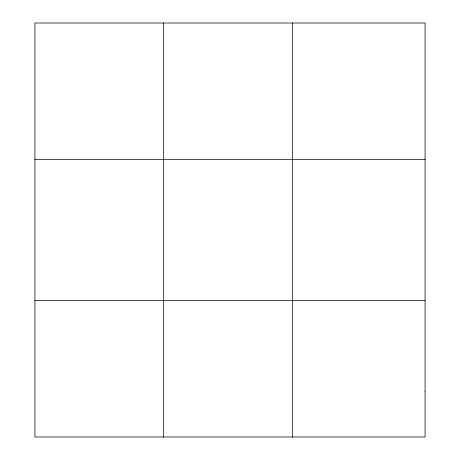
<?xml version="1.0" encoding="UTF-8"?>
<svg xmlns="http://www.w3.org/2000/svg" width="460" height="460" viewBox="0 0 460 460"><rect width="100%" height="100%" fill="white"/><g stroke="black" fill="none" stroke-linecap="round" stroke-linejoin="round"><path stroke-width="0.69" d="M163.674 437L163.674 23M292.422 437L292.422 23M34.925 159.62L425.074 159.62M34.925 300.38L425.074 300.38M425.074 391.46L425.074 437L34.925 437L34.925 23L425.074 23L425.074 391.46"/></g></svg>
